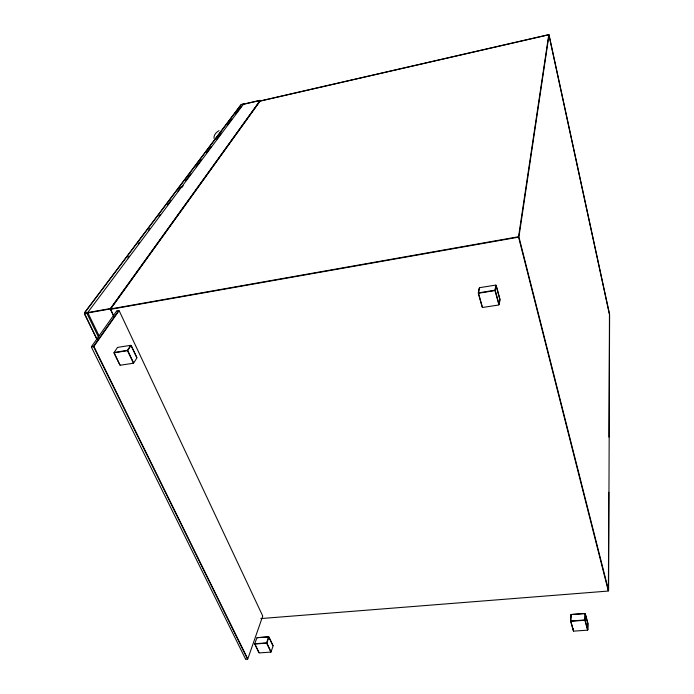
<?xml version="1.0" encoding="UTF-8"?>
<svg xmlns="http://www.w3.org/2000/svg" width="694" height="694" viewBox="0 0 694 694"><rect width="100%" height="100%" fill="white"/><g stroke="black" fill="none" stroke-linecap="round" stroke-linejoin="round"><path stroke-width="1.04" d="M608.395 590.785L608.768 492.289M608.985 437.09L609.453 314.781M609.61 314.599L608.603 590.585L519.008 237.322M587.644 629.952L587.792 623.88M587.809 629.796L587.957 623.724M584.869 619.768L585.033 613.713M585.111 619.889L585.268 613.843M573.418 630.794L573.496 628.781M570.641 620.939L570.884 614.901M570.798 620.774L571.049 614.745M518.947 236.758L549.023 34.882M518.574 236.541L548.772 34.726M499.003 304.787L499.819 299.825M499.186 304.545L499.992 299.582M494.987 290.049L495.837 285.156M495.282 290.222L496.123 285.321M478.296 292.998L479.259 288.105M478.47 292.755L479.433 287.863M271.059 651.9L273.037 646.071M266.921 642.817L268.812 637.144M266.687 642.696L268.587 637.031M247.775 658.944L262.679 616.255M254.785 643.685L256.849 637.899M133.673 363.04L136.865 357.983M127.557 350.175L130.698 345.378M127.835 350.323L130.975 345.525M114.068 352.569L117.399 347.573M93.69 346.072L118.7 310.626M94.02 346.245L119.004 310.799M91.435 346.679L116.644 310.99M110.563 308.353L260.198 100.387M110.589 308.778L259.912 101.107M110.919 308.544L260.441 100.526M181.897 187.449L183.19 185.714M127.852 257.899L129.145 256.164M138.245 244.019L139.537 242.284M148.637 230.148L149.93 228.413M159.03 216.268L160.331 214.533M167.471 204.99L170.724 200.653M177.864 191.11L181.117 186.781M185.662 180.709L190.859 173.769M196.055 166.829L201.251 159.889M206.448 152.949L210.993 146.876M216.84 139.078L221.386 133.005M227.233 125.198L231.779 119.125M235.674 113.92L241.521 106.113M88.129 311.962L243.637 104.013M84.451 313.02L240.896 104.959M84.659 312.578L241.078 104.603M219.061 130.628C216.424 132.06 213.414 135.139 214.064 138.392M241.581 104.352L243.368 103.944M241.772 104.534L260.024 100.344M243.247 104.334L260.137 100.457M260.215 100.951L548.503 34.7M260.337 101.064L548.564 34.839M84.946 312.803L87.375 312.369M87.106 312.682L110.094 308.604M84.954 313.41L87.375 312.977M87.114 313.055L110.103 308.986M110.78 308.917L518.132 236.81M110.78 309.29L518.175 237.227M117.052 310.773L118.535 310.513M91.712 346.575L93.256 346.315M91.721 346.922L93.265 346.662M117.763 347.364L130.715 345.317M479.78 287.646L495.62 285.13M114.319 352.483L127.184 350.383M478.765 292.868L494.64 290.274M114.328 352.786L127.193 350.678M478.791 293.198L494.675 290.604M120.34 365.226L133.309 363.248M482.807 307.442L498.656 305.013M260.814 618.571L608.039 591.071M257.257 637.673L268.526 636.84M257.144 637.691L268.422 636.858M255.054 643.728L266.392 642.913M571.067 620.965L584.591 619.994M255.071 643.997L266.409 643.182M571.093 621.26L584.626 620.289M259.374 652.907L270.773 652.108M573.869 631.124L587.367 630.178M245.954 659.3L247.428 659.187M91.435 347.156L245.589 659.118M94.02 346.722L247.715 658.814M93.707 346.896L247.463 658.996M86.941 313.419L98.791 337.718M84.677 314.009L97.047 339.305M84.46 313.844L96.83 339.132M88.147 313.393L99.06 335.801M114.189 353.073L119.967 365.027M254.924 644.188L259.062 652.75M114.076 352.986L119.854 364.94M254.802 644.058L258.94 652.62M127.843 350.73L133.56 362.754M266.938 643.182L271.024 651.779M127.566 350.886L133.291 362.91M266.722 643.338L270.807 651.935M110.58 309.238L113.825 316.082M110.606 309.663L113.851 316.507M131.201 345.603L136.857 357.575M268.96 637.127L273.02 645.706M131.088 345.517L136.744 357.488M268.838 636.997L272.898 645.576M119.255 310.903L262.662 615.856M478.556 293.527L482.408 307.225M570.876 621.468L573.548 630.95M478.339 293.441L482.2 307.13M570.685 621.338L573.357 630.811M570.945 614.893L571.474 616.784M495.325 290.665L499.081 304.44M585.155 620.297L587.749 629.814M495.074 290.829L498.83 304.605M584.947 620.462L587.549 629.979M496.227 285.434L499.949 299.14M585.328 613.826L587.905 623.325M496.01 285.355L499.732 299.053M585.129 613.696L587.714 623.195M518.687 237.522L608.282 590.794M549.101 35.064L609.558 314.261M548.902 35.047L609.375 314.191M584.808 613.522L571.37 614.511L584.764 613.531"/></g></svg>
